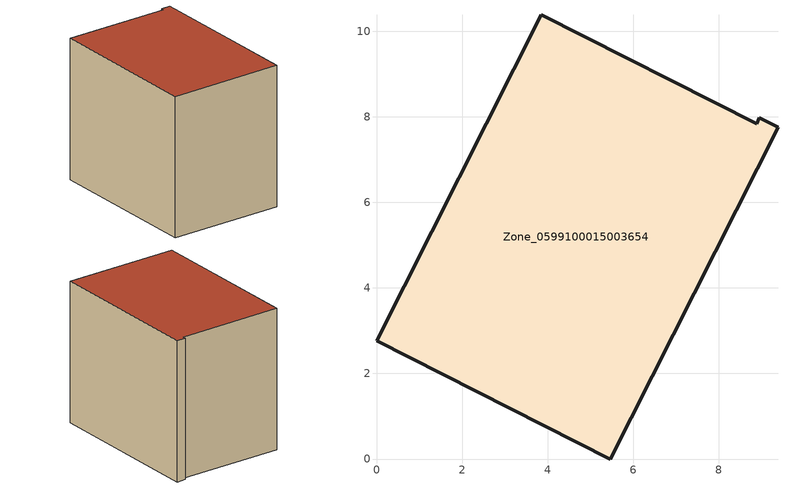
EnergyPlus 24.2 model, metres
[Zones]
Zone_0599100015003654
 floor ground (C_G): 8.88,7.84 8.94,7.97 9.38,7.75 5.46,0 0,2.76 3.85,10.38 z1.02
 wall outside (C_F): 0,2.76 5.46,0 9.38,7.75 8.94,7.97 8.88,7.84 3.85,10.38 0,2.76 z1.02:8.53
 roof outside (C_R): 8.88,7.84 3.85,10.38 0,2.76 5.46,0 9.38,7.75 8.94,7.97 z8.53
[BUILDING]
Pand.0599100015003654: North Axis=0; Terrain=City; Loads Convergence Tolerance Value=0.04; Temperature Convergence Tolerance Value=0.4; Solar Distribution=FullExterior; Maximum Number of Warmup Days=25; Minimum Number of Warmup Days=1
[Site:Location]
Rotterdam.The.Hague.AP_ZH_NLD Design_Conditions: Latitude=51.96; Longitude=4.45; Time Zone=1; Elevation=-4.5
[SITE:GROUNDTEMPERATURE:BUILDINGSURFACE]
18, 18, 18, 18, 18, 18, 18, 18, 18, 18, 18, 18
[MATERIAL] Thermal Absorptance=0.9; Solar Absorptance=0.7; Visible Absorptance=0.7
Name | Roughness | Thickness | Conductivity | Density | Specific Heat
G.TI.1946-1964 | MediumSmooth | 0.15 | 1 | 540 | 1210
F.TI.1946-1964 | Rough | 0.3 | 0.857143 | 1920 | 840
R.TI.1946-1964 | MediumRough | 0.2 | 0.277778 | 1500 | 1000
[CONSTRUCTION]
C_G: G.TI.1946-1964
C_F: F.TI.1946-1964
C_R: R.TI.1946-1964
[ZONE]
Zone_0599100015003654: Type=1; Multiplier=1; Ceiling Height=Autocalculate; Volume=Autocalculate; Floor Area=autocalculate; Part of Total Floor Area=Yes
[ZONEINFILTRATION:DESIGNFLOWRATE]
Infil_Zone_0599100015003654: Zone or ZoneList or Space or SpaceList=Zone_0599100015003654; Schedule=AlwaysOn; Design Flow Rate Calculation Method=Flow/Area; Flow Rate per Floor Area=0.003; Constant Term Coefficient=1; Temperature Term Coefficient=0; Velocity Term Coefficient=0; Velocity Squared Term Coefficient=0
[HVACTEMPLATE:ZONE:IDEALLOADSAIRSYSTEM]
Zone_0599100015003654: Maximum Heating Supply Air Temperature=50; Minimum Cooling Supply Air Temperature=13; Maximum Heating Supply Air Humidity Ratio=0.0156; Minimum Cooling Supply Air Humidity Ratio=0.0077; Heating Limit=NoLimit; Cooling Limit=NoLimit; Dehumidification Control Type=ConstantSensibleHeatRatio; Cooling Sensible Heat Ratio=0.7; Dehumidification Setpoint=60; Humidification Control Type=None; Humidification Setpoint=30; Outdoor Air Method=None; Outdoor Air Flow Rate per Person=0.00944; Outdoor Air Flow Rate per Zone Floor Area=0; Outdoor Air Flow Rate per Zone=0; Demand Controlled Ventilation Type=None; Outdoor Air Economizer Type=NoEconomizer; Heat Recovery Type=None; Sensible Heat Recovery Effectiveness=0.7; Latent Heat Recovery Effectiveness=0.65
[ZONECONTROL:THERMOSTAT]
ThermostatControl_Zone_0599100015003654: Zone or ZoneList=Zone_0599100015003654; Control Type Schedule=DualSetpointControlType; Control 1=Thermostat_Zone_0599100015003654; Temperature Difference Between Cutout And Setpoint=0
[THERMOSTATSETPOINT:DUALSETPOINT]
Thermostat_Zone_0599100015003654: Heating Setpoint Temperature Schedule=HeatingSetpoint_Zone_0599100015003654; Cooling Setpoint Temperature Schedule=CoolingSetpoint_Zone_0599100015003654
[SCHEDULE:COMPACT]
HeatingSetpoint_Zone_0599100015003654: Through: 12/31, For: AllDays, Until: 24:00, 21
CoolingSetpoint_Zone_0599100015003654: Through: 12/31, For: AllDays, Until: 24:00, 24
DualSetpointControlType: Through: 12/31, For: AllDays, Until: 24:00, 4
AlwaysOn: Through: 12/31, For: AllDays, Until: 24:00, 1
